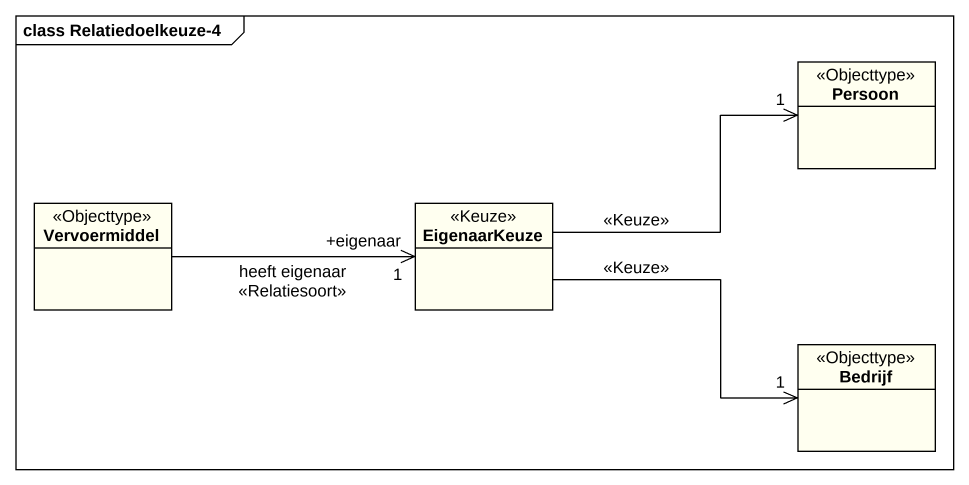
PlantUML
@startuml
mainframe class Relatiedoelkeuze-4
hide circle
hide empty members
class Persoon <<Objecttype>> #FFFFF0
class Vervoermiddel <<Objecttype>> #FFFFF0
class EigenaarKeuze <<Keuze>> #FFFFF0
class Bedrijf <<Objecttype>> #FFFFF0
Vervoermiddel -right-> "+eigenaar\n1" EigenaarKeuze : heeft eigenaar\n<<Relatiesoort>>
EigenaarKeuze -right-> "1" Persoon : <<Keuze>>
EigenaarKeuze -right-> "1" Bedrijf : <<Keuze>>
@enduml
